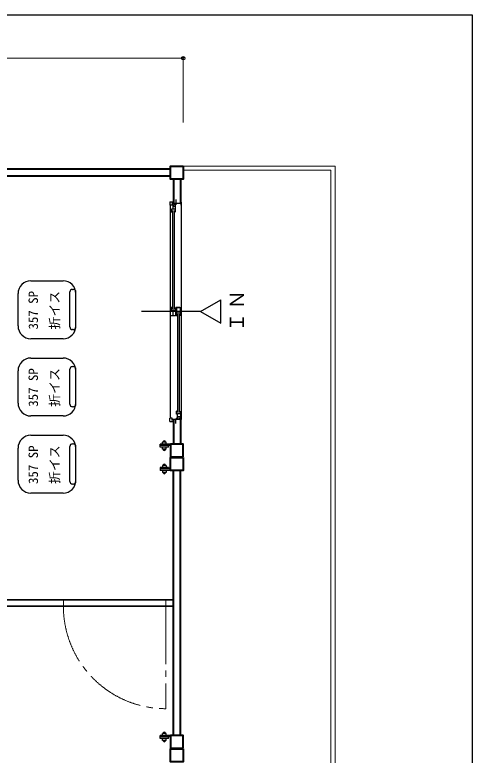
# Model space of a CAD drawing. Units: millimetres, scale not verified. Extents: x -9739 to 9926, y -7024 to 6958.
# Drawn here: x 6367 to 9923, y 1207 to 6958 of the extents above; entities that cross this region are included whole.
import ezdxf
from ezdxf.enums import TextEntityAlignment as Align

# ---------------------------------------------------------------- set-up
doc = ezdxf.new("R2010")
doc.units = ezdxf.units.MM
doc.header["$LTSCALE"] = 50
doc.header["$PDMODE"] = 32
doc.header["$PDSIZE"] = 25
doc.linetypes.add('CHAIN2', pattern=[12, 9, -1, 1, -1])
for name, color, linetype, lineweight in [('0-0', 7, 'Continuous', 25), ('0-1', 7, 'Continuous', 25), ('0-2', 4, 'Continuous', 18), ('0-4', 7, 'Continuous', 25)]:
    doc.layers.add(name, color=color, linetype=linetype, lineweight=lineweight)
doc.styles.add('ＭＳ ゴシック', font='')
doc.styles.get('ＭＳ ゴシック').set_extended_font_data('MS Gothic')

msp = doc.modelspace()

# ---------------------------------------------------------------- linework, layer by layer
at = {"layer": '0-0'}
msp.add_lwpolyline([(-9739.2, 6958.36), (9922.96, 6958.36), (9922.96, -7024.08)], dxfattribs=at)
at = {"layer": '0-1', "color": 4, "lineweight": 18}
msp.add_line((7676.47, 6621.12), (7676.47, 6121.12), dxfattribs=at)
at = {"layer": '0-1', "color": 2, "lineweight": 40}
for p, q in [((5518.47, 5761.7), (7576.47, 5761.7)), ((5518.47, 5706.7), (7576.47, 5706.7)), ((7601.47, 5681.7), (7601.47, 5491.7)), ((7656.47, 5681.7), (7656.47, 5491.7)), ((7601.47, 3813.7), (7601.47, 3623.7)), ((7656.47, 3813.7), (7656.47, 3623.7)), ((7601.47, 1360.7), (7601.47, 3418.7)), ((7656.47, 1360.7), (7656.47, 3418.7))]:
    msp.add_line(p, q, dxfattribs=at)
at = {"layer": '0-1'}
for p, q in [((7618.22, 5522.7), (7618.22, 5491.7)), ((7571.47, 5505.7), (7571.47, 5480.7)), ((7571.47, 5505.7), (7601.47, 5505.7)), ((7576.22, 5480.7), (7571.47, 5480.7)), ((7576.22, 3824.7), (7576.22, 5480.7)), ((7591.22, 5480.7), (7576.22, 5480.7)), ((7591.22, 5497.7), (7591.22, 5480.7)), ((7661.22, 5491.7), (7591.22, 5491.7)), ((7595.97, 5485.7), (7595.97, 5447.25)), ((7600.17, 5485.7), (7595.97, 5485.7)), ((7617.47, 5468.45), (7595.97, 5468.45)), ((7600.17, 5485.7), (7600.17, 5468.45)), ((7609.97, 5483.7), (7609.47, 5478.7)), ((7609.97, 5483.7), (7609.97, 5491.7)), ((7614.47, 5488.7), (7614.47, 5486.7)), ((7617.47, 5488.7), (7614.47, 5488.7)), ((7614.47, 5483.7), (7614.47, 5481.7)), ((7617.47, 5481.7), (7614.47, 5481.7)), ((7618.22, 5497.7), (7615.22, 5497.7)), ((7617.47, 5425.7), (7617.47, 5488.7)), ((7621.37, 5491.7), (7621.37, 5483.7)), ((7664.22, 5488.2), (7660.72, 5491.7)), ((7661.22, 5503), (7661.22, 5491.7)), ((7664.22, 3817.2), (7664.22, 5488.2)), ((7585.97, 5448.2), (7585.97, 5425.7)), ((7595.97, 5448.2), (7585.97, 5448.2)), ((7589.17, 5425.7), (7585.97, 5425.7)), ((7588.07, 5425.7), (7589.47, 5425.7)), ((7617.47, 5447.25), (7595.97, 5447.25)), ((7596.47, 4673.2), (7596.47, 5437.7)), ((7608.47, 4673.2), (7608.47, 5437.7)), ((7615.47, 5425.7), (7617.47, 5425.7)), ((7575.97, 4685.2), (7575.97, 4620.2)), ((7589.47, 4685.2), (7575.97, 4685.2)), ((7582.27, 4685.2), (7582.27, 4664.2)), ((7617.47, 4664.2), (7582.27, 4664.2)), ((7597.72, 4620.2), (7597.72, 4664.2)), ((7617.47, 4685.2), (7615.47, 4685.2)), ((7617.47, 4685.2), (7617.47, 4620.2)), ((7617.47, 4668.9), (7623.07, 4668.9)), ((7619.47, 4685.2), (7656.47, 4685.2)), ((7619.47, 4672.2), (7619.47, 4685.2)), ((7651.17, 4685.2), (7619.97, 4685.2)), ((7623.07, 4677.2), (7623.07, 4668.9)), ((7624.97, 4685.2), (7624.97, 4620.2)), ((7656.47, 4620.2), (7656.47, 4685.2)), ((7810.89, 4652.7), (7350.88, 4652.7)), ((7617.47, 4620.2), (7575.97, 4620.2)), ((7624.97, 4642), (7656.47, 4642)), ((7628.17, 4620.2), (7624.97, 4620.2)), ((7627.07, 4620.2), (7628.47, 4620.2)), ((7635.47, 3867.7), (7635.47, 4632.2)), ((7647.47, 3867.7), (7647.47, 4632.2)), ((7656.47, 4620.2), (7654.47, 4620.2)), ((7628.17, 3879.7), (7624.97, 3879.7)), ((7625.97, 3857.2), (7630.97, 3857.2)), ((7627.07, 3879.7), (7628.47, 3879.7)), ((7630.97, 3819.7), (7630.97, 3858.15)), ((7656.47, 3858.15), (7630.97, 3858.15)), ((7630.97, 3834.7), (7630.97, 3857.2)), ((7656.47, 3879.7), (7654.47, 3879.7)), ((7656.47, 3879.7), (7656.47, 3834.69)), ((7571.47, 3799.7), (7571.47, 3824.7)), ((7576.22, 3824.7), (7571.47, 3824.7)), ((7571.47, 3799.7), (7601.47, 3799.7)), ((7591.22, 3824.7), (7576.22, 3824.7)), ((7591.22, 3807.7), (7591.22, 3824.7)), ((7618.22, 3807.7), (7615.22, 3807.7)), ((7618.22, 3782.7), (7618.22, 3813.7)), ((7623.47, 3813.7), (7623.47, 3826.2)), ((7627.47, 3826.2), (7623.47, 3826.2)), ((7627.47, 3813.7), (7627.47, 3826.2)), ((7656.47, 3836.4), (7630.97, 3836.4)), ((7635.17, 3819.7), (7630.97, 3819.7)), ((7635.17, 3819.7), (7635.17, 3836.4)), ((7644.47, 3826.7), (7644.97, 3821.72)), ((7644.97, 3821.69), (7644.97, 3813.7)), ((7649.47, 3821.7), (7649.47, 3823.7)), ((7652.47, 3823.7), (7649.47, 3823.7)), ((7649.47, 3816.7), (7649.47, 3818.7)), ((7652.47, 3816.7), (7649.47, 3816.7)), ((7652.47, 3823.76), (7656.47, 3834.69)), ((7652.47, 3823.76), (7652.47, 3816.7)), ((7656.97, 3823.7), (7655.47, 3823.7)), ((7656.97, 3813.7), (7656.97, 3823.7)), ((7664.22, 3817.2), (7660.72, 3813.7)), ((7496.47, 3599.7), (7496.47, 3623.7)), ((7576.47, 3623.7), (7496.47, 3623.7)), ((7542.97, 3638.7), (7514.97, 3638.7)), ((7514.97, 3623.7), (7514.97, 3638.7)), ((7542.97, 3623.7), (7542.97, 3638.7)), ((7576.47, 3611.7), (7496.47, 3611.7)), ((7561.47, 3599.7), (7496.47, 3599.7)), ((7514.97, 3584.7), (7514.97, 3599.7)), ((7542.97, 3584.7), (7514.97, 3584.7)), ((7542.97, 3584.7), (7542.97, 3599.7)), ((7561.47, 3599.7), (7561.47, 3611.7)), ((7542.97, 3457.7), (7514.97, 3457.7)), ((7514.97, 3457.7), (7514.97, 3442.7)), ((7542.97, 3457.7), (7542.97, 3442.7)), ((7496.47, 3442.7), (7496.47, 3418.7)), ((7561.47, 3442.7), (7496.47, 3442.7)), ((7576.47, 3430.7), (7496.47, 3430.7)), ((7576.47, 3418.7), (7496.47, 3418.7)), ((7514.97, 3418.7), (7514.97, 3403.7)), ((7542.97, 3403.7), (7514.97, 3403.7)), ((7542.97, 3418.7), (7542.97, 3403.7)), ((7561.47, 3442.7), (7561.47, 3430.7)), ((7496.47, 1336.7), (7496.47, 1360.7)), ((7576.47, 1360.7), (7496.47, 1360.7)), ((7576.47, 1348.7), (7496.47, 1348.7)), ((7561.47, 1336.7), (7496.47, 1336.7)), ((7542.97, 1375.7), (7514.97, 1375.7)), ((7514.97, 1360.7), (7514.97, 1375.7)), ((7514.97, 1321.7), (7514.97, 1336.7)), ((7542.97, 1360.7), (7542.97, 1375.7)), ((7542.97, 1321.7), (7542.97, 1336.7)), ((7561.47, 1336.7), (7561.47, 1348.7)), ((7542.97, 1321.7), (7514.97, 1321.7))]:
    msp.add_line(p, q, dxfattribs=at)
at = {"layer": '0-1', "color": 4, "lineweight": 18}
msp.add_lwpolyline([(7676.47, 6621.12), (1976.47, 6621.12), (1976.47, 6121.12)], dxfattribs=at)
at = {"layer": '0-1', "color": 2, "lineweight": 40}
for points in [[(7676.47, 5781.7), (7676.47, 5681.7), (7576.47, 5681.7), (7576.47, 5781.7)], [(7676.47, 3523.7), (7676.47, 3623.7), (7576.47, 3623.7), (7576.47, 3523.7)], [(7676.47, 3518.7), (7676.47, 3418.7), (7576.47, 3418.7), (7576.47, 3518.7)], [(7676.47, 1260.7), (7676.47, 1360.7), (7576.47, 1360.7), (7576.47, 1260.7)], [(7676.47, 1255.7), (7676.47, 1155.7), (7576.47, 1155.7), (7576.47, 1255.7)]]:
    msp.add_lwpolyline(points, close=True, dxfattribs=at)
at = {"layer": '0-1'}
for points in [[(7656.97, 5491.7), (7656.97, 5481.7), (7655.47, 5481.7)], [(7630.47, 3857.2), (7624.97, 3857.2), (7624.97, 3879.7)], [(7661.22, 3802.4), (7661.22, 3813.7), (7591.22, 3813.7)]]:
    msp.add_lwpolyline(points, dxfattribs=at)
for centre, radius, start, end in [((7644.67, 3821.69), 0.3, 0, 5.71059), ((7528.97, 3638.7), 10, 0, 180), ((7528.97, 3584.7), 10, 180, 0), ((7528.97, 3457.7), 10, 0, 180), ((7528.97, 3403.7), 10, 180, 0), ((7528.97, 1375.7), 10, 0, 180), ((7528.97, 1321.7), 10, 180, 0)]:
    msp.add_arc(centre, radius, start, end, dxfattribs=at)
at = {"layer": '0-1', "color": 4}
msp.add_point((7676.47, 6621.12), dxfattribs=at)
at = {"layer": '0-2'}
for p, q in [((7676.47, 5781.7), (8856.47, 5781.7)), ((7676.47, 5751.7), (8824.47, 5751.7)), ((8824.47, -3619.8), (8824.47, 5751.7)), ((8856.47, -3619.8), (8856.47, 5781.7)), ((6744.8, 2364.7), (6744.8, 2414.7)), ((7541.47, 2364.7), (7541.47, 2414.7))]:
    msp.add_line(p, q, dxfattribs=at)
at = {"layer": '0-2', "color": 3, "lineweight": 35}
for p, q in [((2051.47, 2414.7), (7601.47, 2414.7)), ((2051.47, 2364.7), (7601.47, 2364.7))]:
    msp.add_line(p, q, dxfattribs=at)
at = {"layer": '0-2', "linetype": 'CHAIN2'}
msp.add_line((7541.47, 2364.7), (7541.47, 1568.03), dxfattribs=at)
msp.add_arc((7541.47, 2364.7), 796.67, 180, 270, dxfattribs=at)
at = {"layer": '0-4'}
for p, q in [((6491.99, 4892.27), (6741.99, 4892.27)), ((6391.99, 4542.27), (6391.99, 4792.27)), ((6795.43, 4533.24), (6795.43, 4805.52)), ((6815.42, 4825.52), (6821.99, 4825.52)), ((6841.99, 4533.24), (6841.99, 4805.52)), ((7810.89, 4652.7), (7967.73, 4743.25)), ((7967.73, 4562.15), (7967.73, 4743.25)), ((7810.89, 4652.7), (7967.73, 4562.15)), ((6821.99, 4513.24), (6815.42, 4513.24)), ((6741.99, 4442.27), (6491.99, 4442.27)), ((6491.99, 4292.27), (6741.99, 4292.27)), ((6795.43, 3933.24), (6795.43, 4205.52)), ((6815.42, 4225.52), (6821.99, 4225.52)), ((6841.99, 3933.24), (6841.99, 4205.52)), ((6391.99, 3942.27), (6391.99, 4192.27)), ((6821.99, 3913.24), (6815.42, 3913.24)), ((6741.99, 3842.27), (6491.99, 3842.27)), ((6491.99, 3692.27), (6741.99, 3692.27)), ((6815.42, 3625.52), (6821.99, 3625.52)), ((6391.99, 3342.27), (6391.99, 3592.27)), ((6795.43, 3333.24), (6795.43, 3605.52)), ((6841.99, 3333.24), (6841.99, 3605.52)), ((6821.99, 3313.24), (6815.42, 3313.24)), ((6741.99, 3242.27), (6491.99, 3242.27))]:
    msp.add_line(p, q, dxfattribs=at)
for centre, radius, start, end in [((6491.99, 4792.27), 100, 90, 180), ((6741.99, 4792.27), 100, 0, 90), ((6815.42, 4805.52), 20, 90, 180), ((6821.99, 4805.52), 20, 0, 90), ((6491.99, 4542.27), 100, 180, 270), ((6741.99, 4542.27), 100, 270, 0), ((6815.42, 4533.24), 20, 180, 270), ((6821.99, 4533.24), 20, 270, 0), ((6491.99, 4192.27), 100, 90, 180), ((6741.99, 4192.27), 100, 0, 90), ((6815.42, 4205.52), 20, 90, 180), ((6821.99, 4205.52), 20, 0, 90), ((6491.99, 3942.27), 100, 180, 270), ((6741.99, 3942.27), 100, 270, 0), ((6815.42, 3933.24), 20, 180, 270), ((6821.99, 3933.24), 20, 270, 0), ((6491.99, 3592.27), 100, 90, 180), ((6741.99, 3592.27), 100, 0, 90), ((6815.42, 3605.52), 20, 90, 180), ((6821.99, 3605.52), 20, 0, 90), ((6491.99, 3342.27), 100, 180, 270), ((6741.99, 3342.27), 100, 270, 0), ((6815.42, 3333.24), 20, 180, 270), ((6821.99, 3333.24), 20, 270, 0)]:
    msp.add_arc(centre, radius, start, end, dxfattribs=at)

# ---------------------------------------------------------------- texts
at = {"layer": '0-4', "color": 4, "style": 'ＭＳ ゴシック'}
for s, p in [('357 SP', (6569.21, 4513.65)), ('折イス', (6735.15, 4513.65)), ('357 SP', (6569.21, 3913.65)), ('折イス', (6735.15, 3913.65)), ('357 SP', (6569.21, 3313.65)), ('折イス', (6735.15, 3313.65))]:
    msp.add_text(s, height=73.31, rotation=90, dxfattribs=at).set_placement(p, align=Align.BOTTOM_LEFT)
at = {"layer": '0-4', "insert": (8148.05, 4495.08), "char_height": 110, "attachment_point": 7, "rotation": 90, "style": 'ＭＳ ゴシック'}
msp.add_mtext('\\T1.17;ＩＮ', dxfattribs=at)

doc.saveas('drawing.dxf')
